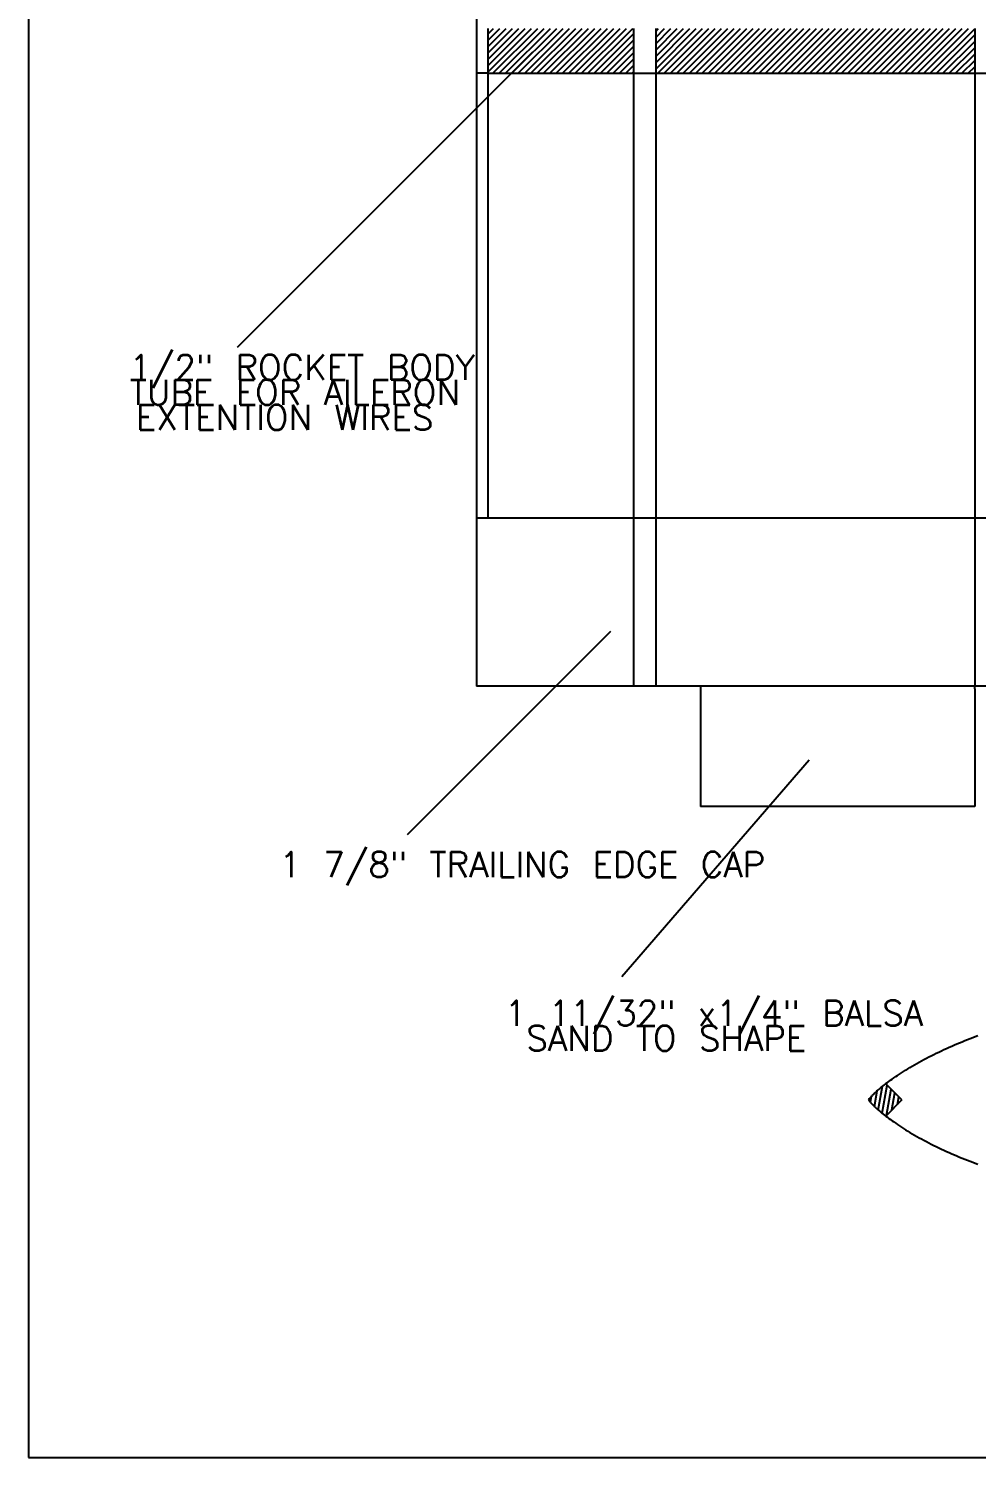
# Model space of a CAD drawing. Extents: x -766 to 850, y -844 to 880.
# Drawn here: x -761.6 to -492.8, y -844.1 to -438.7 of the extents above; entities that cross this region are included whole.
import ezdxf

# ---------------------------------------------------------------- set-up
doc = ezdxf.new("R2010")
doc.units = 0
doc.header["$LTSCALE"] = 25
doc.header["$MEASUREMENT"] = 0
doc.linetypes.add('HIDDEN', pattern=[9.525, 6.35, -3.175])
doc.layers.add('1', color=7, linetype='CONTINUOUS')
doc.layers.add('CONTINUOUS', color=7, linetype='CONTINUOUS')
doc.styles.get("Standard").update_dxf_attribs({"font": 'txt.shx'})

# ---------------------------------------------------------------- blocks, each defined once
blk = doc.blocks.new('*U40')
at = {"layer": 'CONTINUOUS', "color": 7, "linetype": 'Continuous'}
for p, q in [((3.989, 6.966), (4.036, 7.232)), ((4.033, 6.93), (4.089, 7.244)), ((4.08, 6.907), (4.132, 7.201)), ((3.903, 7.052), (3.915, 7.122)), ((3.945, 7.007), (3.976, 7.182)), ((4.142, 6.968), (4.175, 7.158)), ((4.203, 7.03), (4.218, 7.115))]:
    blk.add_line(p, q, dxfattribs=at)
blk = doc.blocks.new('*U41')
at = {"layer": 'CONTINUOUS', "color": 4, "linetype": 'Continuous'}
for p, q in [((-0.372, 18.984), (-0.309, 19.047)), ((-0.372, 18.914), (-0.238, 19.047)), ((-0.372, 18.843), (-0.167, 19.047)), ((-0.372, 18.772), (-0.097, 19.047)), ((-0.372, 18.701), (-0.026, 19.047)), ((-0.372, 18.631), (0.045, 19.047)), ((-0.372, 18.56), (0.115, 19.047)), ((-0.314, 18.547), (0.186, 19.047)), ((-0.243, 18.547), (0.257, 19.047)), ((-0.173, 18.547), (0.327, 19.047)), ((-0.102, 18.547), (0.398, 19.047)), ((-0.031, 18.547), (0.469, 19.047)), ((0.04, 18.547), (0.54, 19.047)), ((0.11, 18.547), (0.61, 19.047)), ((0.181, 18.547), (0.681, 19.047)), ((0.252, 18.547), (0.752, 19.047)), ((0.322, 18.547), (0.822, 19.047)), ((0.393, 18.547), (0.893, 19.047)), ((0.464, 18.547), (0.964, 19.047)), ((0.535, 18.547), (1.035, 19.047)), ((0.605, 18.547), (1.105, 19.047)), ((0.676, 18.547), (1.176, 19.047)), ((0.747, 18.547), (1.247, 19.047)), ((0.817, 18.547), (1.253, 18.983)), ((0.888, 18.547), (1.253, 18.912)), ((0.959, 18.547), (1.253, 18.841)), ((1.03, 18.547), (1.253, 18.771)), ((1.1, 18.547), (1.253, 18.7)), ((1.171, 18.547), (1.253, 18.629)), ((1.242, 18.547), (1.253, 18.559))]:
    blk.add_line(p, q, dxfattribs=at)
blk = doc.blocks.new('*U42')
at = {"layer": 'CONTINUOUS', "color": 4, "linetype": 'Continuous'}
for p, q in [((1.503, 19.018), (1.532, 19.047)), ((1.503, 18.948), (1.603, 19.047)), ((1.503, 18.877), (1.673, 19.047)), ((1.503, 18.806), (1.744, 19.047)), ((1.503, 18.736), (1.815, 19.047)), ((1.503, 18.665), (1.886, 19.047)), ((1.503, 18.594), (1.956, 19.047)), ((1.527, 18.547), (2.027, 19.047)), ((1.598, 18.547), (2.098, 19.047)), ((1.668, 18.547), (2.168, 19.047)), ((1.739, 18.547), (2.239, 19.047)), ((1.81, 18.547), (2.31, 19.047)), ((1.88, 18.547), (2.38, 19.047)), ((1.951, 18.547), (2.451, 19.047)), ((2.022, 18.547), (2.522, 19.047)), ((2.093, 18.547), (2.593, 19.047)), ((2.163, 18.547), (2.663, 19.047)), ((2.234, 18.547), (2.734, 19.047)), ((2.305, 18.547), (2.805, 19.047)), ((2.375, 18.547), (2.875, 19.047)), ((2.446, 18.547), (2.946, 19.047)), ((2.517, 18.547), (3.017, 19.047)), ((2.588, 18.547), (3.088, 19.047)), ((2.658, 18.547), (3.158, 19.047)), ((2.729, 18.547), (3.229, 19.047)), ((2.8, 18.547), (3.3, 19.047)), ((2.87, 18.547), (3.37, 19.047)), ((2.941, 18.547), (3.441, 19.047)), ((3.012, 18.547), (3.512, 19.047)), ((3.083, 18.547), (3.583, 19.047)), ((3.153, 18.547), (3.653, 19.047)), ((3.224, 18.547), (3.724, 19.047)), ((3.295, 18.547), (3.795, 19.047)), ((3.365, 18.547), (3.865, 19.047)), ((3.436, 18.547), (3.936, 19.047)), ((3.507, 18.547), (4.007, 19.047)), ((3.578, 18.547), (4.078, 19.047)), ((3.648, 18.547), (4.148, 19.047)), ((3.719, 18.547), (4.219, 19.047)), ((3.79, 18.547), (4.29, 19.047)), ((3.86, 18.547), (4.36, 19.047)), ((3.931, 18.547), (4.431, 19.047)), ((4.002, 18.547), (4.502, 19.047)), ((4.073, 18.547), (4.573, 19.047)), ((4.143, 18.547), (4.643, 19.047)), ((4.214, 18.547), (4.714, 19.047)), ((4.285, 18.547), (4.785, 19.047)), ((4.355, 18.547), (4.855, 19.047)), ((4.426, 18.547), (4.926, 19.047)), ((4.497, 18.547), (4.997, 19.047)), ((4.567, 18.547), (5.066, 19.045)), ((4.638, 18.547), (5.066, 18.975)), ((4.709, 18.547), (5.066, 18.904)), ((4.78, 18.547), (5.066, 18.833)), ((4.85, 18.547), (5.066, 18.762)), ((4.921, 18.547), (5.066, 18.692)), ((4.992, 18.547), (5.066, 18.621)), ((5.062, 18.547), (5.066, 18.55))]:
    blk.add_line(p, q, dxfattribs=at)

msp = doc.modelspace()

# ---------------------------------------------------------------- linework, layer by layer
at = {"layer": '1', "color": 7, "linetype": 'Continuous'}
for p, q in [((-496.04, -725.88), (-495.3, -725.58)), ((-495.3, -725.58), (-494.55, -725.28)), ((-494.55, -725.28), (-493.81, -725)), ((-493.81, -725), (-493.07, -724.71)), ((-493.07, -724.71), (-492.33, -724.43)), ((-504.85, -729.79), (-504.14, -729.44)), ((-504.14, -729.44), (-503.42, -729.1)), ((-503.42, -729.1), (-502.69, -728.75)), ((-502.69, -728.75), (-501.96, -728.42)), ((-501.96, -728.42), (-501.23, -728.08)), ((-501.23, -728.08), (-500.49, -727.76)), ((-500.49, -727.76), (-499.75, -727.43)), ((-499.75, -727.43), (-499.01, -727.11)), ((-499.01, -727.11), (-498.27, -726.8)), ((-498.27, -726.8), (-497.53, -726.48)), ((-497.53, -726.48), (-496.78, -726.18)), ((-496.78, -726.18), (-496.04, -725.88)), ((-512.22, -733.87), (-511.6, -733.49)), ((-511.6, -733.49), (-510.97, -733.11)), ((-510.97, -733.11), (-510.32, -732.73)), ((-510.32, -732.73), (-509.67, -732.36)), ((-509.67, -732.36), (-509, -731.98)), ((-509, -731.98), (-508.33, -731.6)), ((-508.33, -731.6), (-507.65, -731.23)), ((-507.65, -731.23), (-506.96, -730.87)), ((-506.96, -730.87), (-506.26, -730.5)), ((-506.26, -730.5), (-505.56, -730.15)), ((-505.56, -730.15), (-504.85, -729.79)), ((-518.43, -738.08), (-518.02, -737.77)), ((-518.02, -737.77), (-517.58, -737.45)), ((-517.58, -737.45), (-517.13, -737.12)), ((-517.13, -737.12), (-516.65, -736.79)), ((-516.65, -736.79), (-516.16, -736.44)), ((-516.16, -736.44), (-515.64, -736.09)), ((-515.64, -736.09), (-515.11, -735.73)), ((-515.11, -735.73), (-514.56, -735.36)), ((-514.56, -735.36), (-514, -735)), ((-514, -735), (-513.42, -734.62)), ((-513.42, -734.62), (-512.83, -734.25)), ((-512.83, -734.25), (-512.22, -733.87)), ((-522.72, -741.91), (-522.62, -741.8)), ((-522.62, -741.8), (-522.52, -741.68)), ((-522.52, -741.68), (-522.4, -741.55)), ((-522.4, -741.55), (-522.27, -741.41)), ((-522.27, -741.41), (-522.13, -741.26)), ((-522.13, -741.26), (-521.97, -741.1)), ((-521.97, -741.1), (-521.8, -740.93)), ((-521.8, -740.93), (-521.62, -740.76)), ((-521.62, -740.76), (-521.42, -740.57)), ((-521.42, -740.57), (-521.21, -740.37)), ((-521.21, -740.37), (-520.98, -740.16)), ((-520.98, -740.16), (-520.73, -739.94)), ((-520.73, -739.94), (-520.46, -739.71)), ((-520.46, -739.71), (-520.17, -739.46)), ((-520.17, -739.46), (-519.87, -739.21)), ((-519.87, -739.21), (-519.54, -738.94)), ((-519.54, -738.94), (-519.19, -738.67)), ((-519.19, -738.67), (-518.83, -738.38)), ((-518.83, -738.38), (-518.46, -738.1)), ((-523.4, -742.69), (-523.4, -742.69)), ((-523.31, -742.79), (-523.29, -742.82)), ((-522.89, -742.1), (-522.81, -742.01)), ((-522.89, -743.28), (-522.81, -743.38)), ((-522.81, -742.01), (-522.72, -741.91)), ((-522.81, -743.38), (-522.72, -743.48)), ((-522.72, -743.48), (-522.62, -743.59)), ((-522.62, -743.59), (-522.52, -743.71)), ((-522.52, -743.71), (-522.4, -743.84)), ((-522.4, -743.84), (-522.27, -743.98)), ((-522.27, -743.98), (-522.13, -744.13)), ((-522.13, -744.13), (-521.97, -744.29)), ((-521.97, -744.29), (-521.8, -744.45)), ((-521.8, -744.45), (-521.62, -744.63)), ((-521.62, -744.63), (-521.42, -744.82)), ((-521.42, -744.82), (-521.21, -745.02)), ((-521.21, -745.02), (-520.98, -745.23)), ((-520.98, -745.23), (-520.73, -745.45)), ((-520.73, -745.45), (-520.46, -745.68)), ((-520.46, -745.68), (-520.17, -745.93)), ((-520.17, -745.93), (-519.87, -746.18)), ((-519.87, -746.18), (-519.54, -746.44)), ((-519.54, -746.44), (-519.19, -746.72)), ((-519.19, -746.72), (-518.83, -747.01)), ((-518.83, -747.01), (-518.46, -747.28)), ((-518.43, -747.31), (-518.02, -747.62)), ((-518.02, -747.62), (-517.58, -747.94)), ((-517.58, -747.94), (-517.13, -748.27)), ((-517.13, -748.27), (-516.65, -748.6)), ((-516.65, -748.6), (-516.16, -748.95)), ((-516.16, -748.95), (-515.64, -749.3)), ((-515.64, -749.3), (-515.11, -749.66)), ((-515.11, -749.66), (-514.56, -750.02)), ((-514.56, -750.02), (-514, -750.39)), ((-514, -750.39), (-513.42, -750.76)), ((-513.42, -750.76), (-512.83, -751.14)), ((-512.83, -751.14), (-512.22, -751.52)), ((-512.22, -751.52), (-511.6, -751.9)), ((-511.6, -751.9), (-510.97, -752.28)), ((-510.97, -752.28), (-510.32, -752.65)), ((-510.32, -752.65), (-509.67, -753.03)), ((-509.67, -753.03), (-509, -753.41)), ((-509, -753.41), (-508.33, -753.78)), ((-508.33, -753.78), (-507.65, -754.15)), ((-507.65, -754.15), (-506.96, -754.52)), ((-506.96, -754.52), (-506.26, -754.88)), ((-506.26, -754.88), (-505.56, -755.24)), ((-505.56, -755.24), (-504.85, -755.6)), ((-504.85, -755.6), (-504.14, -755.95)), ((-504.14, -755.95), (-503.42, -756.29)), ((-503.42, -756.29), (-502.69, -756.63)), ((-502.69, -756.63), (-501.96, -756.97)), ((-501.96, -756.97), (-501.23, -757.3)), ((-501.23, -757.3), (-500.49, -757.63)), ((-500.49, -757.63), (-499.75, -757.96)), ((-499.75, -757.96), (-499.01, -758.28)), ((-499.01, -758.28), (-498.27, -758.59)), ((-498.27, -758.59), (-497.53, -758.9)), ((-497.53, -758.9), (-496.78, -759.21)), ((-496.78, -759.21), (-496.04, -759.51)), ((-496.04, -759.51), (-495.3, -759.81)), ((-495.3, -759.81), (-494.55, -760.1)), ((-494.55, -760.1), (-493.81, -760.39)), ((-493.81, -760.39), (-493.07, -760.68)), ((-493.07, -760.68), (-492.33, -760.96))]:
    msp.add_line(p, q, dxfattribs=at)
at = {"layer": 'CONTINUOUS', "color": 7, "linetype": 'Continuous'}
for p, q in [((-761.61, -185.92), (-761.61, -844.12)), ((-634.52, -433.19), (-634.52, -625.28)), ((-631.35, -438.73), (-631.35, -451.43)), ((-590.07, -438.73), (-590.07, -451.43)), ((-583.72, -438.73), (-583.72, -451.43)), ((-493.23, -438.73), (-493.23, -451.43)), ((-631.35, -451.43), (-590.07, -451.43)), ((-631.35, -451.43), (-631.35, -577.65)), ((-590.07, -451.43), (-590.07, -577.65)), ((-583.72, -451.43), (-493.23, -451.43)), ((-583.72, -451.43), (-583.72, -577.65)), ((-493.23, -451.43), (-493.23, -577.65)), ((70.33, -577.65), (-634.52, -577.65)), ((-458.57, -625.28), (-634.52, -625.28)), ((-571.02, -625.28), (-571.02, -659.41)), ((-493.23, -626.07), (-493.23, -625.28)), ((-493.23, -626.07), (-493.23, -659.41)), ((-493.23, -659.41), (-571.02, -659.41)), ((-513.87, -742.69), (-518.46, -738.1)), ((-523.16, -742.42), (-523.4, -742.69)), ((-523.4, -742.69), (-523.31, -742.79)), ((-523.29, -742.82), (-522.89, -743.28)), ((-523.16, -742.42), (-522.89, -742.1)), ((-513.87, -742.69), (-518.46, -747.28)), ((-518.46, -747.28), (-518.43, -747.31)), ((-761.61, -844.12), (292.46, -844.12))]:
    msp.add_line(p, q, dxfattribs=at)
at = {"layer": 'CONTINUOUS', "color": 5, "linetype": 'Continuous'}
for p, q in [((-618.73, -445.48), (-702.46, -529.2)), ((-596.51, -609.79), (-654.23, -667.51)), ((-540.15, -646.3), (-593.33, -707.81))]:
    msp.add_line(p, q, dxfattribs=at)
at = {"layer": 'CONTINUOUS', "color": 3, "linetype": 'HIDDEN'}
for p, q in [((-631.35, -451.43), (-634.52, -451.43)), ((-590.07, -451.43), (-583.72, -451.43)), ((-493.23, -451.43), (-490.06, -451.43)), ((-590.07, -577.65), (-590.07, -625.28)), ((-583.72, -577.65), (-583.72, -625.28)), ((-493.23, -577.65), (-493.23, -625.28))]:
    msp.add_line(p, q, dxfattribs=at)

# ---------------------------------------------------------------- block references
at = {"layer": 'CONTINUOUS', "xscale": 25.4, "yscale": 25.4, "zscale": 25.4}
for name in ['*U41', '*U42', '*U40']:
    msp.add_blockref(name, (-621.91, -922.52), dxfattribs=at)

# ---------------------------------------------------------------- texts
at = {"layer": 'CONTINUOUS', "color": 7, "linetype": 'Continuous'}
for s, p in [('1/2" ROCKET BODY ', (-733.03, -538.38)), ('TUBE FOR AILERON', (-732.95, -545.49)), ('EXTENTION WIRES', (-731.14, -552.6)), ('1 7/8" TRAILING EDGE CAP', (-690.44, -679.45)), ('1 11/32" x1/4" BALSA', (-626.55, -721.63)), ('SAND TO SHAPE', (-620.43, -728.74))]:
    msp.add_text(s, height=7.1094, dxfattribs=at).set_placement(p)

doc.saveas('drawing.dxf')
